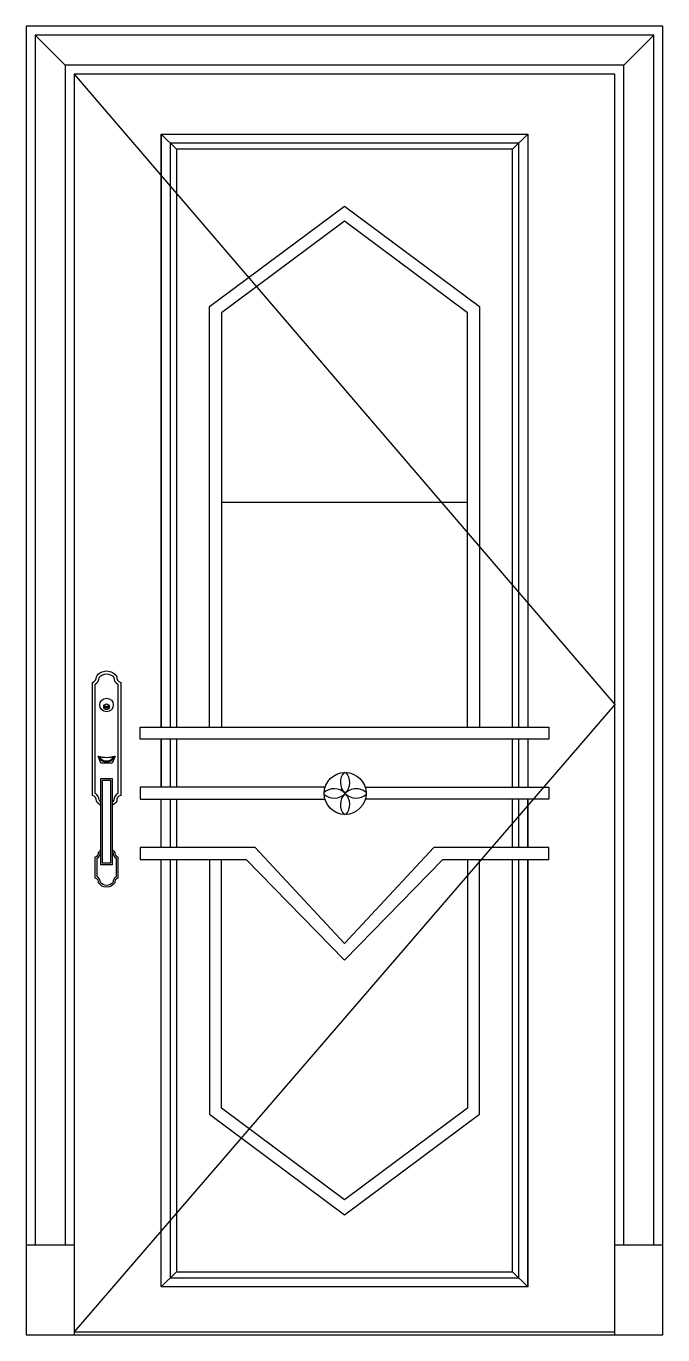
# Model space of a CAD drawing. Header units: metres. Extents: x 0 to 1060, y 0 to 2180.
import ezdxf

# ---------------------------------------------------------------- set-up
doc = ezdxf.new("R2010")
doc.units = ezdxf.units.M
for name, color, linetype in [('2', 2, 'Continuous'), ('3', 3, 'Continuous'), ('4', 4, 'Continuous'), ('7', 7, 'Continuous')]:
    doc.layers.add(name, color=color, linetype=linetype)

msp = doc.modelspace()

# ---------------------------------------------------------------- hatches: boundary and pattern name
at = {"layer": '3'}
h = msp.add_hatch(dxfattribs=at)
h.set_pattern_fill('AR-RROOF', scale=300)
h.paths.add_polyline_path([(735, 1335.83), (735, 1702.71), (530, 1855.08), (383.35, 1746.09)])
h.paths.add_polyline_path([(383.35, 1746.09), (325, 1702.71), (325, 1012.05), (735, 1012.05), (735, 1335.83)])
h.paths.add_polyline_path([(735, 765.53), (735, 792.05), (693.94, 792.05), (530, 623.86), (366.06, 792.05), (325, 792.05), (325, 377.37), (371.15, 343.06)])
h.paths.add_polyline_path([(735, 765.53), (371.15, 343.06), (530, 225), (735, 377.37)])

# ---------------------------------------------------------------- linework, layer by layer
at = {"layer": '2'}
msp.add_line((0, 0), (1060, 0), dxfattribs=at)
at = {"layer": '3'}
for p, q in [((65, 2115), (15, 2165)), ((995, 2115), (1045, 2165)), ((225, 2000), (225, 1012.05)), ((250, 1975), (225, 2000)), ((810, 1975), (835, 2000)), ((129.18, 1047.17), (138.41, 1047.17)), ((129.18, 1045.28), (138.41, 1045.28)), ((225, 992.05), (225, 912.05)), ((835, 812.05), (835, 892.05)), ((835, 80), (835, 792.05)), ((250, 105), (225, 80)), ((810, 105), (835, 80)), ((80, 5), (980, 5))]:
    msp.add_line(p, q, dxfattribs=at)
for points in [[(1045, 150), (1045, 2165), (15, 2165), (15, 150)], [(995, 150), (995, 2115), (65, 2115), (65, 150)], [(80, 2100), (980, 1050), (80, 5)], [(820, 1012.05), (820, 1985), (240, 1985), (240, 1012.05)], [(810, 1012.05), (810, 1975), (250, 1975), (250, 1012.05)], [(240, 992.05), (240, 912.05)], [(250, 992.05), (250, 912.05)], [(810, 912.05), (810, 992.05)], [(820, 912.05), (820, 992.05)], [(240, 892.05), (240, 812.05)], [(250, 892.05), (250, 812.05)], [(810, 812.05), (810, 892.05)], [(820, 812.05), (820, 892.05)], [(240, 792.05), (240, 95), (820, 95)], [(250, 792.05), (250, 105), (810, 105)], [(810, 105), (810, 792.05)], [(820, 95), (820, 792.05)]]:
    msp.add_lwpolyline(points, dxfattribs=at)
for points in [[(124.37, 887.58, -0.06), (121.62, 890.38, 0.26), (114.95, 901.64), (114.95, 1083.76, 0.26), (121.62, 1095.01, -0.5), (145.97, 1095.01, 0.26), (152.64, 1083.76), (152.64, 901.64, 0.26), (145.97, 890.38, -0.06), (143.22, 887.58, -0.06)], [(121.48, 963.54, 0.2), (130.25, 956.42), (137.34, 956.42, 0.2), (146.11, 963.54, 0.19)], [(143.22, 804.52, -0.04), (144.66, 802.84, 0.29), (149.99, 794.09), (149.99, 762.67, 0.29), (144.66, 753.92, -0.51), (123.28, 753.92, 0.29), (117.95, 762.67), (117.95, 794.09, 0.29), (123.28, 802.84, -0.03), (124.37, 804.16, -0.03)]]:
    msp.add_lwpolyline(points, format="xyb", dxfattribs=at)
msp.add_lwpolyline([(127.2, 785.7), (127.2, 923.9), (140.39, 923.9), (140.39, 785.7)], close=True, dxfattribs=at)
msp.add_circle((133.79, 1046.22), 4.71, dxfattribs=at)
for centre, start, end in [((548.33, 920.16), 136.61, 226.61), ((513.67, 920.16), 313.39, 43.39), ((512.67, 884.5), 43.39, 133.39), ((512.67, 919.17), 226.61, 316.61), ((548.33, 883.5), 133.39, 223.39), ((549.33, 884.5), 46.61, 136.61), ((549.33, 919.17), 223.39, 313.39), ((513.67, 883.5), 316.61, 46.61)]:
    msp.add_arc(centre, 25.23, start, end, dxfattribs=at)
at = {"layer": '4'}
msp.add_lwpolyline([(1060, 0), (1060, 2180), (0, 2180), (0, 0)], dxfattribs=at)
at = {"layer": '7'}
for p, q in [((0, 150), (80, 150)), ((980, 150), (1060, 150))]:
    msp.add_line(p, q, dxfattribs=at)
for points in [[(980, 0), (980, 2100), (80, 2100), (80, 0)], [(225, 1012.05), (225, 2000), (835, 2000), (835, 1012.05)], [(305, 1012.05), (305, 1712.77), (530, 1880), (755, 1712.77), (755, 1012.05)], [(735, 1012.05), (735, 1702.71), (530, 1855.08), (325, 1702.71), (325, 1012.05)], [(225, 912.05), (225, 992.05)], [(835, 992.05), (835, 912.05)], [(497.53, 912.05), (190, 912.05), (190, 892.05), (497.39, 892.05)], [(564.47, 912.05), (870, 912.05), (870, 892.05), (564.61, 892.05)], [(225, 812.05), (225, 892.05)], [(835, 892.05), (835, 812.05)], [(530, 623.86), (693.94, 792.05), (870, 792.05), (870, 812.05), (678.92, 812.05), (530, 652.05), (381.08, 812.05), (190, 812.05), (190, 792.05), (366.06, 792.05), (530, 623.86)], [(835, 792.05), (835, 80), (225, 80), (225, 792.05)], [(305, 792.05), (305, 367.31), (530, 200.08), (755, 367.31), (755, 792.05)], [(735, 792.05), (735, 377.37), (530, 225), (325, 377.37), (325, 792.05)]]:
    msp.add_lwpolyline(points, dxfattribs=at)
for points in [[(124.37, 881.97, -0.13), (116.83, 889.03, 0.39), (110.23, 898.46), (110.23, 1086.94, 0.39), (116.83, 1096.36, -0.56), (150.76, 1096.36, 0.39), (157.36, 1086.94), (157.36, 898.46, 0.39), (150.76, 889.03, -0.13), (143.22, 881.97, -0.13)], [(119.66, 964.06, 0.22), (130.05, 955), (137.54, 955, 0.22), (147.93, 964.06, 0.22)], [(143.22, 808.2, -0.1), (147.54, 803.6, 0.39), (152.82, 796.07), (152.82, 760.69, 0.39), (147.54, 753.15, -0.56), (120.4, 753.15, 0.39), (115.12, 760.69), (115.12, 796.07, 0.39), (120.4, 803.6, -0.09), (124.37, 807.94, -0.09)]]:
    msp.add_lwpolyline(points, format="xyb", dxfattribs=at)
for points in [[(190, 992.05), (190, 1012.05), (870, 1012.05), (870, 992.05)], [(124.37, 782.87), (124.37, 926.73), (143.22, 926.73), (143.22, 782.87)]]:
    msp.add_lwpolyline(points, close=True, dxfattribs=at)
msp.add_lwpolyline([(119.66, 964.06, 0.15), (147.93, 964.06), (143.22, 952.18), (124.37, 952.18)], format="xyb", close=True, dxfattribs=at)
for centre, radius in [((133.79, 1049.24), 11.31), ((531, 901.83), 35)]:
    msp.add_circle(centre, radius, dxfattribs=at)

doc.saveas('drawing.dxf')
